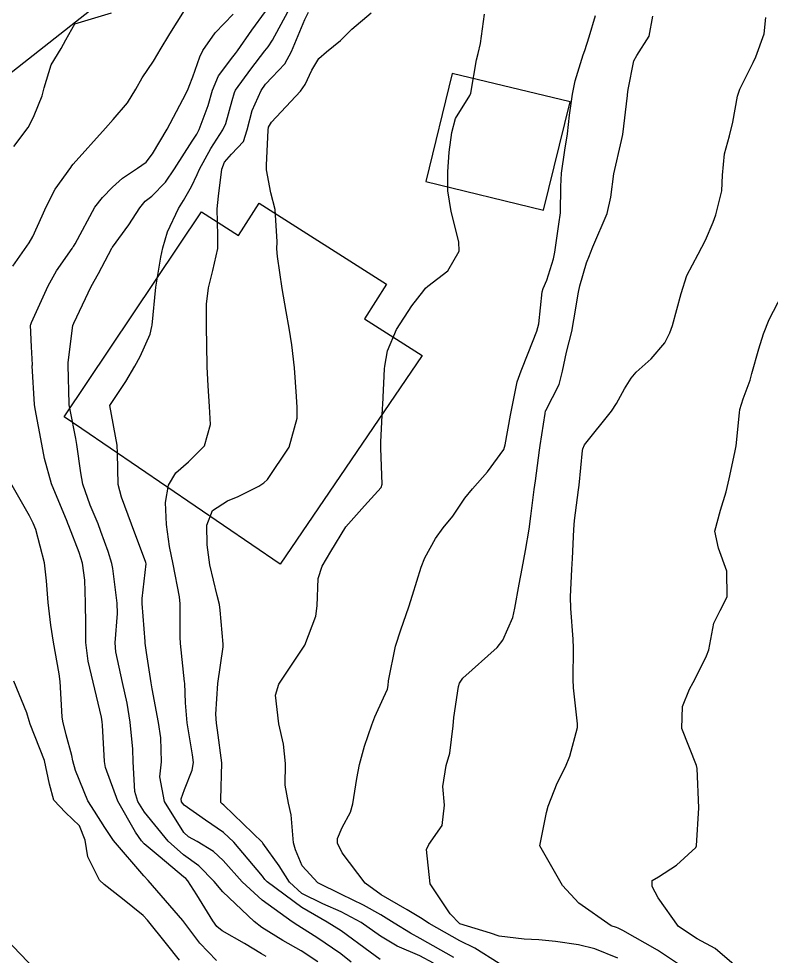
# Model space of a CAD drawing. Header units: metres. Extents: x 298520 to 308411, y 7433745 to 7450750.
# Drawn here: x 302940.34 to 302978.37, y 7440895.93 to 7440943.32 of the extents above; entities that cross this region are included whole.
import ezdxf

# ---------------------------------------------------------------- set-up
doc = ezdxf.new("R2010")
doc.units = ezdxf.units.M
doc.header["$LTSCALE"] = 10
for name, color, linetype in [('Curvas de Nivel 1m', 11, 'Continuous'), ('Curvas de Nivel 5m', 15, 'Continuous'), ('Edificações', 30, 'Continuous'), ('Linha Férrea', 251, 'TRACKS')]:
    doc.layers.add(name, color=color, linetype=linetype)
doc.linetypes.add('TRACKS', pattern='A,0.15,[130,ltypeshp.shx,S=0.25,R=0,X=0,Y=0],0.15', length=0.3)

msp = doc.modelspace()

# ---------------------------------------------------------------- linework, layer by layer
at = {"layer": 'Curvas de Nivel 1m', "flags": 128}
for points, elevation in [([(302940.046, 7440930.821), (302940.746, 7440931.833), (302940.874, 7440932.003), (302941.048, 7440932.316), (302941.518, 7440933.365), (302941.72, 7440933.823), (302942.191, 7440934.704), (302942.967, 7440935.811), (302943.021, 7440935.884), (302943.095, 7440935.974), (302944.721, 7440937.786), (302945.117, 7440938.223), (302945.831, 7440939.068), (302946.267, 7440939.769), (302946.576, 7440940.331), (302947.154, 7440941.173), (302947.37, 7440941.547), (302947.489, 7440941.755), (302947.984, 7440942.561), (302948.713, 7440943.737)], 747), ([(302955.454, 7440895.652), (302954.618, 7440896.199), (302953.682, 7440896.732), (302952.63, 7440897.391), (302952.231, 7440897.694), (302950.655, 7440899.194), (302950.22, 7440899.717), (302949.444, 7440900.501), (302948.676, 7440901.067), (302947.891, 7440901.748), (302946.697, 7440903.214), (302946.366, 7440903.763), (302946.215, 7440904.26), (302946.128, 7440905.766), (302946.1, 7440906.405), (302945.974, 7440907.768), (302945.815, 7440908.721), (302945.59, 7440909.772), (302945.247, 7440911.326), (302945.214, 7440911.776), (302945.327, 7440913.265), (302945.313, 7440913.775), (302945.093, 7440915.534), (302945.051, 7440915.778), (302944.859, 7440916.396), (302944.495, 7440917.411), (302944.35, 7440917.788), (302943.952, 7440918.729), (302943.588, 7440919.8), (302943.475, 7440920.368), (302943.282, 7440921.805), (302943.231, 7440922.111), (302942.94, 7440923.558), (302942.892, 7440923.811), (302942.889, 7440923.865), (302942.846, 7440925.811), (302942.847, 7440925.938), (302942.986, 7440927.158), (302943.08, 7440927.809), (302943.124, 7440927.938), (302944.007, 7440929.795), (302944.366, 7440930.447), (302945.042, 7440931.727), (302945.06, 7440931.762), (302945.073, 7440931.78), (302945.913, 7440932.913), (302946.453, 7440933.766), (302946.736, 7440934.096), (302947.072, 7440934.363), (302947.764, 7440935.068), (302948.219, 7440935.743), (302949.107, 7440937.138), (302949.342, 7440937.496), (302949.463, 7440937.727), (302949.909, 7440938.938), (302950.133, 7440939.72), (302950.429, 7440940.431), (302951.158, 7440941.393), (302951.301, 7440941.569), (302951.403, 7440941.708), (302952.122, 7440942.752), (302952.813, 7440943.694)], 749), ([(302958.614, 7440895.76), (302958.098, 7440896.145), (302956.629, 7440897.224), (302955.922, 7440897.647), (302954.644, 7440898.389), (302952.893, 7440899.687), (302952.784, 7440899.808), (302952.666, 7440899.975), (302951.206, 7440901.705), (302950.688, 7440902.181), (302949.785, 7440902.815), (302948.701, 7440903.571), (302948.572, 7440903.741), (302948.551, 7440903.895), (302948.712, 7440904.355), (302949.114, 7440905.347), (302949.165, 7440905.734), (302949.116, 7440906.114), (302948.85, 7440907.739), (302948.768, 7440908.74), (302948.729, 7440909.741), (302948.724, 7440909.8), (302948.512, 7440911.743), (302948.492, 7440912.058), (302948.5, 7440913.743), (302948.469, 7440914.102), (302948.151, 7440915.747), (302947.964, 7440916.647), (302947.807, 7440917.751), (302947.763, 7440918.878), (302947.914, 7440919.75), (302948.279, 7440920.376), (302948.915, 7440920.933), (302949.735, 7440921.728), (302950.031, 7440922.821), (302949.98, 7440923.72), (302949.915, 7440924.764), (302949.871, 7440925.721), (302949.845, 7440926.86), (302949.836, 7440927.722), (302949.836, 7440928.89), (302949.931, 7440929.721), (302950.155, 7440930.59), (302950.395, 7440931.716), (302950.395, 7440932.371), (302950.364, 7440933.717), (302950.437, 7440934.352), (302950.61, 7440935.715), (302950.744, 7440936.066), (302951.101, 7440936.472), (302951.7, 7440937.111), (302951.892, 7440937.702), (302952.139, 7440938.684), (302952.594, 7440939.695), (302952.809, 7440940.022), (302953.143, 7440940.372), (302953.79, 7440941.044), (302954.129, 7440941.676), (302954.803, 7440943.289), (302954.982, 7440943.663)], 751), ([(302940.086, 7440936.858), (302940.82, 7440937.833), (302940.926, 7440938.02), (302941.119, 7440938.43), (302941.524, 7440939.431), (302941.621, 7440939.825), (302941.983, 7440940.989), (302942.484, 7440941.817), (302942.723, 7440942.259), (302943.176, 7440943.073), (302945.029, 7440943.629)], 746), ([(302952.852, 7440895.923), (302952.617, 7440896.056), (302951.749, 7440896.572), (302950.628, 7440897.212), (302950.359, 7440897.443), (302950.157, 7440897.717), (302949.349, 7440899.033), (302948.894, 7440899.737), (302948.782, 7440899.856), (302948.665, 7440899.953), (302947.489, 7440900.938), (302946.681, 7440901.616), (302946.552, 7440901.761), (302946.241, 7440902.21), (302945.35, 7440903.774), (302944.728, 7440905.471), (302944.677, 7440905.781), (302944.579, 7440907.61), (302944.562, 7440907.783), (302944.516, 7440908.024), (302944.096, 7440909.79), (302943.844, 7440910.845), (302943.728, 7440911.796), (302943.726, 7440912.711), (302943.724, 7440913.796), (302943.688, 7440914.949), (302943.562, 7440915.799), (302943.396, 7440916.34), (302942.872, 7440917.692), (302942.822, 7440917.811), (302942.781, 7440917.904), (302941.999, 7440919.819), (302941.647, 7440921.091), (302941.513, 7440921.824), (302941.165, 7440923.604), (302941.135, 7440923.828), (302941.027, 7440925.774), (302941.029, 7440925.829), (302940.982, 7440926.747), (302940.939, 7440927.831), (302940.948, 7440927.876), (302940.994, 7440927.967), (302941.569, 7440929.263), (302941.821, 7440929.822), (302942.254, 7440930.588), (302943.041, 7440931.715), (302943.081, 7440931.771), (302943.104, 7440931.809), (302943.186, 7440931.95), (302944.195, 7440933.793), (302944.573, 7440934.285), (302945.078, 7440934.816), (302945.593, 7440935.267), (302946.347, 7440935.767), (302946.778, 7440936.081), (302947.1, 7440936.488), (302947.838, 7440937.749), (302948.64, 7440939.249), (302948.879, 7440939.734), (302948.96, 7440939.908), (302949.143, 7440940.386), (302949.493, 7440941.391), (302949.648, 7440941.725), (302950.271, 7440942.62), (302951.181, 7440943.555)], 748), ([(302961.307, 7440895.583), (302960.616, 7440895.948), (302959.464, 7440896.45), (302958.626, 7440896.946), (302957.638, 7440897.63), (302956.641, 7440898.179), (302955.714, 7440898.582), (302954.655, 7440899.111), (302954.03, 7440899.669), (302953.495, 7440900.502), (302952.683, 7440901.656), (302952.653, 7440901.69), (302950.702, 7440903.577), (302950.627, 7440903.636), (302950.558, 7440903.712), (302950.554, 7440903.864), (302950.602, 7440905.712), (302950.387, 7440907.353), (302950.331, 7440907.716), (302950.309, 7440908.167), (302950.41, 7440909.716), (302950.667, 7440911.577), (302950.671, 7440911.712), (302950.526, 7440913.421), (302950.487, 7440913.715), (302950.375, 7440914.172), (302949.999, 7440915.723), (302949.863, 7440916.725), (302949.854, 7440917.725), (302950.141, 7440918.464), (302950.892, 7440918.959), (302951.431, 7440919.168), (302952.482, 7440919.694), (302952.73, 7440919.867), (302952.906, 7440920.039), (302954.013, 7440921.674), (302954.404, 7440923.134), (302954.408, 7440923.668), (302954.385, 7440924.235), (302954.282, 7440925.67), (302954.144, 7440926.832), (302954.005, 7440927.675), (302953.853, 7440928.529), (302953.657, 7440929.68), (302953.417, 7440931.304), (302953.392, 7440931.685), (302953.403, 7440932.041), (302953.294, 7440933.687), (302953.075, 7440934.519), (302952.854, 7440935.692), (302952.863, 7440935.925), (302952.94, 7440937.692), (302952.965, 7440937.841), (302953.117, 7440938.102), (302954.588, 7440939.668), (302954.81, 7440939.993), (302955.149, 7440940.721), (302955.507, 7440941.308), (302955.899, 7440941.653), (302956.594, 7440942.221), (302957.175, 7440942.801), (302958.15, 7440943.625)], 752), ([(302962.327, 7440895.861), (302960.625, 7440896.834), (302960.131, 7440897.1), (302959.314, 7440897.61), (302958.639, 7440898.03), (302957.766, 7440898.509), (302956.654, 7440899.051), (302955.458, 7440899.652), (302954.671, 7440900.502), (302954.321, 7440901.307), (302954.231, 7440901.667), (302954.108, 7440903.08), (302953.975, 7440903.671), (302953.811, 7440904.579), (302953.823, 7440905.674), (302953.727, 7440906.66), (302953.485, 7440907.679), (302953.32, 7440909.136), (302953.478, 7440909.68), (302954.803, 7440911.66), (302955.351, 7440913.121), (302955.424, 7440913.654), (302955.475, 7440915.022), (302955.672, 7440915.652), (302956.109, 7440916.399), (302956.873, 7440917.64), (302957.819, 7440918.695), (302958.655, 7440919.622), (302958.714, 7440919.803), (302958.634, 7440921.623), (302958.636, 7440921.913), (302958.724, 7440923.622), (302958.737, 7440923.831), (302958.829, 7440925.621), (302958.841, 7440925.755), (302958.982, 7440926.531), (302959.436, 7440927.613), (302960.207, 7440928.804), (302960.815, 7440929.593), (302960.904, 7440929.702), (302961.016, 7440929.799), (302962.021, 7440930.587), (302962.592, 7440931.575), (302962.581, 7440932.041), (302962.2, 7440933.579), (302962.034, 7440934.625), (302962.019, 7440935.581), (302962.097, 7440936.586), (302962.224, 7440937.579), (302962.413, 7440938.284), (302963.132, 7440939.448), (302963.184, 7440939.569), (302963.48, 7440941.243), (302963.556, 7440941.564), (302963.68, 7440942.074), (302963.884, 7440943.559)], 753), ([(302964.625, 7440895.562), (302963.396, 7440896.333), (302962.624, 7440896.718), (302961.079, 7440897.586), (302960.637, 7440897.875), (302959.965, 7440898.279), (302958.654, 7440899.033), (302957.843, 7440899.628), (302956.678, 7440901.164), (302956.45, 7440901.642), (302956.443, 7440901.885), (302956.691, 7440902.434), (302957.11, 7440903.224), (302957.231, 7440903.635), (302957.43, 7440904.925), (302957.556, 7440905.632), (302957.822, 7440906.549), (302958.189, 7440907.626), (302958.342, 7440908.041), (302958.773, 7440908.991), (302958.971, 7440909.426), (302959.007, 7440909.617), (302959.025, 7440909.856), (302959.377, 7440911.611), (302959.643, 7440912.44), (302960.047, 7440913.602), (302960.238, 7440914.193), (302960.673, 7440915.593), (302960.858, 7440916.079), (302961.4, 7440917.052), (302961.793, 7440917.581), (302962.273, 7440918.182), (302962.888, 7440919.089), (302963.27, 7440919.564), (302964.038, 7440920.421), (302964.85, 7440921.541), (302964.925, 7440921.779), (302965.195, 7440923.283), (302965.238, 7440923.537), (302965.535, 7440924.963), (302965.727, 7440925.532), (302966.085, 7440926.426), (302966.524, 7440927.525), (302966.621, 7440927.899), (302966.791, 7440929.522), (302966.843, 7440929.694), (302967.022, 7440930.114), (302967.372, 7440931.182), (302967.434, 7440931.516), (302967.634, 7440932.937), (302967.717, 7440933.513), (302967.744, 7440934.852), (302967.763, 7440935.513), (302967.933, 7440936.683), (302968.07, 7440937.51), (302968.181, 7440938.451), (302968.322, 7440939.508), (302968.467, 7440940.183), (302968.872, 7440941.503), (302968.947, 7440941.72), (302969.172, 7440942.417), (302969.483, 7440943.495)], 754), ([(302973.837, 7440895.438), (302972.621, 7440896.239), (302970.868, 7440897.23), (302970.632, 7440897.35), (302970.542, 7440897.382), (302970.283, 7440897.475), (302968.65, 7440898.622), (302967.819, 7440899.508), (302966.683, 7440901.52), (302967.015, 7440903.201), (302967.104, 7440903.516), (302967.55, 7440904.683), (302967.964, 7440905.508), (302968.194, 7440906.05), (302968.577, 7440907.502), (302968.583, 7440907.674), (302968.378, 7440909.504), (302968.359, 7440909.924), (302968.38, 7440911.504), (302968.359, 7440911.953), (302968.233, 7440913.506), (302968.229, 7440914.109), (302968.298, 7440915.506), (302968.328, 7440916.036), (302968.385, 7440917.505), (302968.424, 7440917.958), (302968.63, 7440919.503), (302968.658, 7440919.741), (302968.834, 7440921.501), (302968.849, 7440921.575), (302968.926, 7440921.778), (302970.29, 7440923.48), (302970.544, 7440923.881), (302970.96, 7440924.618), (302971.284, 7440925.151), (302971.539, 7440925.464), (302972.305, 7440926.132), (302972.988, 7440926.935), (302973.236, 7440927.446), (302973.371, 7440927.818), (302973.81, 7440929.438), (302974.11, 7440930.35), (302974.669, 7440931.426), (302975.05, 7440932.13), (302975.432, 7440933.043), (302975.563, 7440933.415), (302975.864, 7440934.63), (302975.898, 7440935.412), (302976.015, 7440936.5), (302976.265, 7440937.408), (302976.425, 7440938.102), (302976.663, 7440939.405), (302976.781, 7440939.761), (302977.149, 7440940.505), (302977.449, 7440941.106), (302977.594, 7440941.396), (302978.011, 7440942.556), (302978.101, 7440943.391)], 756), ([(302976.613, 7440895.4), (302975.529, 7440896.324), (302974.627, 7440896.813), (302973.678, 7440897.44), (302972.654, 7440898.878), (302972.356, 7440899.453), (302972.353, 7440899.766), (302972.668, 7440899.945), (302973.573, 7440900.542), (302974.555, 7440901.431), (302974.596, 7440901.518), (302974.703, 7440903.43), (302974.625, 7440905.431), (302974.589, 7440905.577), (302973.853, 7440907.439), (302973.89, 7440908.559), (302974.241, 7440909.428), (302974.426, 7440909.777), (302974.789, 7440910.498), (302975.103, 7440911.112), (302975.211, 7440911.416), (302975.468, 7440912.762), (302975.78, 7440913.41), (302976.134, 7440914.107), (302976.117, 7440915.407), (302975.708, 7440916.569), (302975.526, 7440917.413), (302975.811, 7440918.484), (302976.092, 7440919.408), (302976.245, 7440920.064), (302976.531, 7440921.404), (302976.591, 7440921.739), (302976.765, 7440923.402), (302976.784, 7440923.563), (302976.954, 7440924.109), (302977.303, 7440925.061), (302977.386, 7440925.396), (302977.745, 7440926.633), (302977.979, 7440927.39), (302978.265, 7440928.123), (302978.92, 7440929.381)], 757), ([(302950.328, 7440895.714), (302949.494, 7440896.599), (302948.633, 7440897.74), (302946.88, 7440899.758), (302946.665, 7440899.998), (302945.125, 7440901.776), (302944.689, 7440902.437), (302944.175, 7440903.265), (302943.834, 7440903.793), (302943.212, 7440905.316), (302943.081, 7440905.805), (302943.018, 7440906.088), (302942.746, 7440907.13), (302942.574, 7440907.812), (302942.539, 7440908.029), (302942.435, 7440909.813), (302942.389, 7440910.212), (302942.102, 7440911.817), (302941.968, 7440912.662), (302941.825, 7440913.82), (302941.743, 7440914.918), (302941.645, 7440915.822), (302941.198, 7440917.499), (302941.073, 7440917.828), (302940.878, 7440918.201), (302939.938, 7440919.84)], 747), ([(302948.46, 7440895.742), (302947.801, 7440896.568), (302946.855, 7440897.758), (302946.636, 7440897.984), (302945.577, 7440898.843), (302944.66, 7440899.557), (302944.426, 7440899.784), (302943.835, 7440900.953), (302943.705, 7440901.795), (302943.408, 7440902.517), (302942.697, 7440903.205), (302942.122, 7440903.816), (302941.902, 7440904.632), (302941.639, 7440905.821), (302940.912, 7440907.667), (302940.862, 7440907.829), (302940.759, 7440908.23), (302940.1, 7440909.837)], 746)]:
    msp.add_lwpolyline(points, dxfattribs=dict(at, elevation=elevation))
at = {"layer": 'Curvas de Nivel 5m', "flags": 128}
for points, elevation in [([(302957.137, 7440895.635), (302956.617, 7440896.054), (302955.404, 7440896.873), (302954.63, 7440897.371), (302954.451, 7440897.482), (302954.157, 7440897.667), (302952.649, 7440898.763), (302951.632, 7440899.7), (302950.674, 7440900.78), (302950.188, 7440901.227), (302949.351, 7440901.73), (302948.924, 7440901.975), (302948.687, 7440902.19), (302947.703, 7440903.75), (302947.476, 7440904.998), (302947.552, 7440905.752), (302947.52, 7440906.977), (302947.401, 7440907.754), (302947.087, 7440909.448), (302947.037, 7440909.757), (302946.798, 7440911.293), (302946.733, 7440911.761), (302946.726, 7440911.839), (302946.576, 7440913.762), (302946.574, 7440914.015), (302946.777, 7440915.761), (302946.77, 7440915.845), (302946.033, 7440917.768), (302945.53, 7440919.137), (302945.374, 7440919.775), (302945.328, 7440921.367), (302945.323, 7440921.776), (302944.943, 7440923.78), (302945.75, 7440924.983), (302946.217, 7440925.768), (302946.485, 7440926.257), (302946.989, 7440927.38), (302947.065, 7440927.759), (302947.077, 7440927.842), (302947.271, 7440929.756), (302947.52, 7440931.268), (302947.625, 7440931.751), (302947.855, 7440932.552), (302948.416, 7440933.74), (302948.664, 7440934.141), (302949.08, 7440934.84), (302949.363, 7440935.453), (302949.482, 7440935.726), (302950.055, 7440936.769), (302950.661, 7440937.715), (302950.803, 7440938.026), (302951.128, 7440939.197), (302951.242, 7440939.599), (302951.297, 7440939.708), (302952.07, 7440940.78), (302952.786, 7440941.694), (302952.95, 7440941.907), (302953.168, 7440942.244), (302953.938, 7440943.679)], 750), ([(302970.617, 7440895.829), (302969.446, 7440896.312), (302968.623, 7440896.511), (302967.465, 7440896.672), (302966.625, 7440896.762), (302965.885, 7440896.79), (302964.627, 7440896.955), (302964.177, 7440897.096), (302962.633, 7440897.563), (302962.14, 7440898.075), (302961.131, 7440899.585), (302960.945, 7440901.323), (302961.07, 7440901.586), (302961.734, 7440902.538), (302961.855, 7440903.578), (302961.779, 7440904.517), (302961.938, 7440905.578), (302962.125, 7440906.19), (302962.295, 7440907.575), (302962.337, 7440907.997), (302962.572, 7440909.572), (302962.615, 7440909.741), (302962.787, 7440909.996), (302964.513, 7440911.544), (302964.807, 7440911.916), (302965.305, 7440913.049), (302965.416, 7440913.534), (302965.636, 7440914.737), (302965.78, 7440915.531), (302965.954, 7440916.437), (302966.14, 7440917.527), (302966.225, 7440918.181), (302966.395, 7440919.525), (302966.452, 7440919.972), (302966.666, 7440921.523), (302966.698, 7440921.75), (302966.941, 7440923.375), (302966.961, 7440923.502), (302966.971, 7440923.52), (302967.647, 7440924.829), (302967.812, 7440925.512), (302968.016, 7440926.477), (302968.285, 7440927.507), (302968.399, 7440928.106), (302968.63, 7440929.504), (302968.701, 7440929.819), (302969.035, 7440930.981), (302969.179, 7440931.359), (302969.233, 7440931.497), (302969.351, 7440931.801), (302970.078, 7440933.485), (302970.257, 7440934.301), (302970.416, 7440935.48), (302970.81, 7440937.175), (302970.869, 7440937.474), (302971.1, 7440939.438), (302971.108, 7440939.47), (302971.109, 7440939.495), (302971.137, 7440939.744), (302971.425, 7440941.201), (302971.582, 7440941.466), (302972.192, 7440942.44), (302972.391, 7440943.458)], 755)]:
    msp.add_lwpolyline(points, dxfattribs=dict(at, elevation=elevation))
at = {"layer": 'Edificações'}
for points in [[(302920.425, 7440942.425), (302940.071, 7440957.897), (302948.433, 7440947.28), (302928.787, 7440931.807)], [(302962.244, 7440940.55), (302960.911, 7440935.095), (302966.863, 7440933.64), (302968.204, 7440939.128)], [(302949.576, 7440933.564), (302951.453, 7440932.367), (302952.499, 7440934.006), (302958.929, 7440929.904), (302957.814, 7440928.157), (302960.736, 7440926.293), (302953.554, 7440915.758), (302943.537, 7440922.587), (302942.63, 7440923.205)]]:
    msp.add_lwpolyline(points, close=True, dxfattribs=at)
at = {"layer": 'Linha Férrea', "flags": 128}
msp.add_lwpolyline([(300390.138, 7445663.286), (300388.273, 7445642.587), (300386.702, 7445627.36), (300384.024, 7445601.103), (300380.705, 7445566.184), (300378.297, 7445539.758), (300376.765, 7445527.063), (300375.637, 7445515.991), (300374.016, 7445498.124), (300371.921, 7445476.07), (300370.867, 7445464.717), (300367.05, 7445423.378), (300366.151, 7445410.092), (300364.456, 7445389.564), (300363.356, 7445368.873), (300361.411, 7445330.058), (300361.37, 7445309.909), (300361.956, 7445290.446), (300362.489, 7445283.285), (300363.196, 7445273.278), (300363.774, 7445267.175), (300364.541, 7445259.854), (300365.757, 7445249.669), (300366.863, 7445242.832), (300368.084, 7445236.051, 0.005149), (300369.852, 7445226.786, 0.005718), (300370.927, 7445221.752), (300372.786, 7445212.976), (300373.781, 7445208.605), (300378.071, 7445189.255), (300381.54, 7445175.422), (300383.821, 7445166.983), (300388.177, 7445152.269), (300392.62, 7445138.515), (300395.697, 7445129.291), (300398.949, 7445120.737), (300403.321, 7445109.86), (300408.622, 7445096.955), (300412.967, 7445087.049), (300416.9, 7445078.65), (300424.261, 7445063.163), (300426.442, 7445058.74), (300429.811, 7445052.008), (300433.474, 7445045.054), (300438.025, 7445036.97), (300443.964, 7445026.337), (300451.877, 7445013.502), (300463.377, 7444995.42), (300483.49, 7444965.252), (300499.728, 7444939.408), (300503.345, 7444933.672), (300509.142, 7444924.38), (300512.961, 7444918.022), (300518.286, 7444908.982), (300528.299, 7444889.97, -0.023407), (300540.427, 7444864.067), (300550.262, 7444840.33, -0.039243), (300570.773, 7444777.241), (300572.358, 7444771.008), (300576.221, 7444755.17), (300577.488, 7444749.736), (300583.766, 7444715.108), (300585.896, 7444701.144), (300587.83, 7444686.233), (300589.161, 7444673.008), (300590.54, 7444657.746), (300591.521, 7444638.25), (300592.353, 7444601.187), (300592.689, 7444589.316), (300592.956, 7444577.901), (300593.794, 7444557.292), (300596.531, 7444523.517), (300597.22, 7444513.713), (300599.692, 7444494.294), (300601.087, 7444483.901), (300603.953, 7444468.335), (300608.16, 7444446.981), (300614.274, 7444421.256), (300619.101, 7444406.308), (300628.307, 7444379.621), (300640.644, 7444346.078), (300647.105, 7444331.542), (300659.993, 7444305.217), (300680.042, 7444268.657), (300686, 7444259.946), (300693.153, 7444249.428), (300698.099, 7444242.353), (300702.714, 7444236.129), (300710.474, 7444225.638), (300720.904, 7444212.821), (300726.111, 7444206.417), (300736.271, 7444194.678), (300741.644, 7444188.725), (300747.554, 7444182.182), (300756.16, 7444173.468), (300765.566, 7444164.257), (300789.533, 7444142.248), (300797.636, 7444135.349), (300814.361, 7444121.448), (300829.569, 7444109.496), (300847.172, 7444095.642), (300860.237, 7444085.502), (300875.814, 7444073.454), (300887.627, 7444063.926), (300902.177, 7444052.118), (300910.849, 7444045.268), (300919.246, 7444038.444), (300930.491, 7444029.453), (300940.519, 7444021.366), (300959.031, 7444006.524), (300967.117, 7444000.123), (300992.604, 7443980.766), (301008.105, 7443968.778), (301017.689, 7443961.414), (301027.955, 7443953.3), (301035.346, 7443946.69), (301044.565, 7443938.305), (301049.995, 7443933.256), (301056.168, 7443926.919), (301062.82, 7443920.1), (301069.616, 7443912.788), (301072.591, 7443909.571), (301078.11, 7443903.232), (301085.691, 7443893.884), (301092.219, 7443885.856), (301102.629, 7443872.213), (301109.299, 7443863.194), (301115.618, 7443854.24), (301119.663, 7443848.425), (301126.174, 7443838.618), (301134.279, 7443825.946), (301139.06, 7443817.901), (301147.655, 7443803.047), (301153.774, 7443791.347), (301163.721, 7443770.989), (301172.319, 7443750.713), (301173.014, 7443749.072), (301175.193, 7443743.051), (301178.06, 7443735.227, -0.013113), (301181.782, 7443724.182, 0.006961), (301185.055, 7443714.061, -0.02185), (301187.463, 7443705.778, 0.009367), (301189.429, 7443698.327, -0.011026), (301192.107, 7443688.042, -0.010749), (301193.431, 7443681.862), (301195.242, 7443673.124), (301196.848, 7443665.341, -0.017341), (301198.502, 7443655.633, -0.002404), (301198.816, 7443653.214), (301199.742, 7443646.873), (301200.49, 7443641.984), (301201.379, 7443633.382), (301202.4, 7443624.157), (301203.573, 7443607.689), (301204.134, 7443595.881), (301204.412, 7443584.69), (301204.419, 7443571.805), (301203.755, 7443555.788), (301203.295, 7443544.851), (301202.72, 7443536.545), (301201.957, 7443528.009), (301200.8, 7443517.51), (301199.306, 7443507.417, -0.002796), (301197.294, 7443494.324, -0.002765), (301195.784, 7443485.174), (301193.354, 7443471.997), (301189.033, 7443446.948), (301185.026, 7443429.323), (301183.448, 7443420.43), (301179.58, 7443403.262), (301176.302, 7443387.183), (301174.512, 7443379.085), (301172.721, 7443370.927), (301171.22, 7443363.766), (301169.45, 7443355.32), (301167.054, 7443343.894), (301165.057, 7443333.497), (301163.797, 7443327.469), (301162.097, 7443317.394), (301160.999, 7443311.102), (301160.544, 7443307.938, 0.00872), (301159.071, 7443298.714, 0.011025), (301157.814, 7443288.178, 0.003327), (301156.489, 7443273.516, 0.014016), (301155.891, 7443262.727), (301155.69, 7443255.375), (301155.735, 7443249.619), (301155.689, 7443248.229), (301155.565, 7443237.914), (301156.067, 7443225.129), (301156.814, 7443212.975), (301157.727, 7443203.385), (301159.013, 7443193.365), (301160.984, 7443179.581), (301165.411, 7443158.878, 0.021046), (301168.604, 7443146.517, -0.008153), (301171.029, 7443138.04, 0.024783), (301177.229, 7443118.803), (301181.778, 7443106.699), (301187.296, 7443093.239), (301191.924, 7443083.104), (301195.719, 7443075.36), (301200.618, 7443065.468), (301205.079, 7443056.938), (301209.98, 7443047.995), (301214.776, 7443040.202), (301218.392, 7443034.667, -0.013428), (301222.602, 7443027.828, 0.044384), (301225.541, 7443023.655), (301235.036, 7443010.4), (301244.914, 7442997.799), (301254.24, 7442986.576), (301264.539, 7442975.476), (301270.858, 7442968.771), (301281.102, 7442958.334), (301293.801, 7442946.487), (301301.054, 7442939.926), (301310.555, 7442931.611), (301316.915, 7442925.85), (301331.976, 7442913.196), (301344.028, 7442903.03), (301355.945, 7442893.119), (301370.444, 7442881.2), (301382.876, 7442870.936), (301394.482, 7442860.952), (301410.14, 7442848.053), (301424.737, 7442835.715), (301434.187, 7442827.875), (301451.03, 7442813.917), (301472.216, 7442796.411), (301493.728, 7442778.119), (301508.638, 7442766.497), (301530.095, 7442748.912), (301545.197, 7442736.132), (301557.154, 7442726.112), (301573.074, 7442712.546), (301600.32, 7442690.328), (301616.06, 7442676.856), (301626.898, 7442667.653), (301635.865, 7442659.561), (301644.72, 7442651.625), (301650.672, 7442645.857), (301658.362, 7442638.39), (301667.416, 7442629.171), (301677.318, 7442618.212), (301684.208, 7442610.331), (301685.559, 7442608.461), (301692.227, 7442599.947), (301697.482, 7442593.686), (301703.245, 7442585.579), (301711.963, 7442572.995), (301716.867, 7442565.205), (301722.791, 7442554.651), (301727.971, 7442544.999), (301731.882, 7442537.582), (301735.879, 7442529.499, -0.007359), (301738.319, 7442524.378, -0.01023), (301742.497, 7442514.75), (301747.097, 7442503.504), (301750.663, 7442493.898), (301756.217, 7442477.378), (301760.577, 7442462.537, -0.018582), (301762.374, 7442455.456, 0.018559), (301763.713, 7442450.179, -0.032128), (301766.18, 7442439.218, 0.00807), (301768.86, 7442423.908, -0.026744), (301771.378, 7442405.502), (301772.288, 7442397.725), (301772.796, 7442394.337), (301773.443, 7442387.076), (301774.375, 7442375.736), (301775.395, 7442362.312), (301776.313, 7442348.412), (301778.671, 7442310.701), (301780.03, 7442290.943), (301780.836, 7442277.925), (301783.337, 7442249.214), (301783.72, 7442245.35), (301784.542, 7442239.459), (301785.643, 7442232.157, 0.002711), (301787.276, 7442221.703, 0.007075), (301789.189, 7442210.856, 0.007646), (301791.464, 7442199.861), (301793.373, 7442191.92), (301797.12, 7442178.155), (301800.102, 7442169.407, 0.009953), (301804.065, 7442158.499, -0.007621), (301807.359, 7442149.561, 0.022254), (301808.555, 7442146.587, -0.012351), (301809.491, 7442144.386, 0.032852), (301812.16, 7442138.762, -0.032294), (301813.045, 7442136.904), (301815.308, 7442131.84), (301815.993, 7442130.266), (301816.396, 7442129.196), (301819.556, 7442122.197), (301823.001, 7442115.494), (301830.584, 7442101.084), (301839.152, 7442085.664), (301843.496, 7442078.542), (301850.196, 7442067.554), (301858.693, 7442054.045), (301863.245, 7442047.588), (301867.173, 7442041.032), (301873.978, 7442030.324), (301883.717, 7442015.655), (301887.904, 7442008.992), (301891.38, 7442002.823), (301900.356, 7441988.728), (301907.318, 7441977.485), (301910.059, 7441973.421), (301914.277, 7441965.724), (301921.034, 7441954.575), (301924.537, 7441948.214), (301930.657, 7441937.174), (301934.957, 7441928.167), (301937.994, 7441921.882), (301947.13, 7441903.133), (301952.174, 7441892.061, -0.023638), (301956.957, 7441880.092, 0.025224), (301957.871, 7441877.825), (301959.8, 7441872.55, 0.006059), (301962.172, 7441866.298, -0.017887), (301964.384, 7441860.024), (301966.57, 7441854.123), (301970.479, 7441842.459), (301974.027, 7441831.897), (301975.747, 7441826.72), (301981.13, 7441810.704), (301983.836, 7441803.064), (301987.767, 7441790.303), (301994.569, 7441769.887), (301997.64, 7441761.364), (302001.324, 7441749.6), (302003.54, 7441742.399), (302008.624, 7441727.325), (302013.405, 7441713.393), (302021.033, 7441691.69), (302025.675, 7441680.444, 0.004558), (302036.175, 7441655.645, 0.015031), (302044.196, 7441638.594, -0.016219), (302046.093, 7441634.537), (302051.241, 7441624.381), (302058.506, 7441610.843), (302068.014, 7441594.737), (302072.244, 7441588.119, 0.003902), (302076.369, 7441581.772, 0.015009), (302081.064, 7441575.115, 0.005181), (302084.767, 7441570.291, -0.019038), (302087.165, 7441566.98, 0.020513), (302092.349, 7441559.869, 0.013181), (302101.292, 7441549.191, 0.015621), (302106.076, 7441544.106, -0.021065), (302109.748, 7441540.116), (302119.18, 7441530.403), (302127.461, 7441522.282, 0.027914), (302140.203, 7441511.111, 0.003217), (302152.97, 7441501.252, 0.010084), (302159.81, 7441496.255, 0.016172), (302187.278, 7441478.319, 0.012828), (302197.932, 7441472.213, 0.001147), (302209.593, 7441465.955, 0.024075), (302225.338, 7441458.502, 0.000758), (302237.209, 7441453.589, 0.02258), (302249.888, 7441449.022, -0.007144), (302260.202, 7441445.662, 0.026273), (302271.365, 7441442.493, -0.017883), (302275.798, 7441441.314, 0.024864), (302289.194, 7441437.952, 0.00374), (302314.611, 7441433.097), (302324.52, 7441431.585), (302350.97, 7441427.35), (302403.932, 7441419.889), (302450.892, 7441412.882), (302483.661, 7441407.686, -0.004506), (302494.443, 7441405.877, -0.012154), (302520.857, 7441400.534, -0.003738), (302540.978, 7441395.794, -0.038997), (302569.59, 7441386.414, -0.006183), (302604.635, 7441371.302, -0.023344), (302613.012, 7441367.087, 0.031556), (302616.049, 7441365.621), (302623.497, 7441361.581, 0.007396), (302626.721, 7441359.892, -0.011149), (302636.553, 7441354.651, -0.027477), (302643.547, 7441350.197, 0.020494), (302648.952, 7441346.647, -0.020985), (302658.468, 7441340.386, 0.001079), (302670.254, 7441331.94, -0.02025), (302681.249, 7441323.405, 0.015093), (302684.623, 7441320.728, -0.031227), (302694.524, 7441312.343, 0.007381), (302708.64, 7441299.183, -0.023713), (302718.351, 7441289.518, -0.006315), (302726.135, 7441280.78, 0.002995), (302732.608, 7441273.417, -0.009623), (302740.225, 7441264.516, -0.003497), (302746.152, 7441257.21, -0.02588), (302748.848, 7441253.456, 0.023508), (302751.725, 7441249.411), (302757.745, 7441240.911), (302763.999, 7441231.604), (302768.759, 7441224.332), (302776.387, 7441211.102), (302789.215, 7441186.977), (302789.398, 7441186.413), (302792.141, 7441180.315), (302793.519, 7441176.943), (302796.813, 7441169.678), (302798.73, 7441165.162), (302804.376, 7441151.724), (302810.073, 7441137.488), (302815.561, 7441123.937), (302819.287, 7441114.571), (302826.033, 7441097.709), (302835.334, 7441074.478), (302843.374, 7441054.189), (302850.455, 7441037.129), (302855.088, 7441026.21), (302862.479, 7441010.365), (302866.737, 7441001.347), (302873.579, 7440988.496), (302880.607, 7440975.393), (302888.417, 7440963.717), (302929.35, 7440908.296), (302936.421, 7440900.148), (302946.186, 7440890.114), (302958.976, 7440877.956), (302968.822, 7440869.595), (302974.145, 7440865.094), (302983.013, 7440858.609), (302986.532, 7440855.585), (302993.7, 7440850.586), (303005.311, 7440842.499), (303015.548, 7440836.106), (303042.516, 7440821.164), (303065.465, 7440810.025), (303077.903, 7440803.843), (303083.771, 7440800.936), (303100.45, 7440793.633), (303125.453, 7440782.944), (303190.996, 7440755.217), (303204.437, 7440749.568), (303224.036, 7440741.254), (303234.524, 7440736.691), (303246.956, 7440731.098), (303260.782, 7440724.189), (303270.203, 7440719.421), (303279.499, 7440714.371), (303293.739, 7440706.031, -0.021016), (303306.872, 7440697.579, 0.020679), (303309.837, 7440695.668, -0.035501), (303319.385, 7440689.106, 0.005105), (303327.313, 7440682.916, -0.008707), (303335.824, 7440676.172), (303350.291, 7440663.761), (303360.373, 7440654.438), (303368.259, 7440646.439), (303380.735, 7440632.925, -0.033063), (303399.658, 7440609.494, -0.002416), (303409.659, 7440595.137), (303430.522, 7440563.676), (303455.833, 7440523.89), (303473.505, 7440496.315, 0.019531), (303482.755, 7440483.053, -0.008367), (303490.714, 7440472.167, 0.008632), (303498.464, 7440461.579), (303504.46, 7440453.69), (303511.436, 7440445.064), (303516.734, 7440438.601), (303522.889, 7440431.556), (303533.869, 7440419.12), (303543.437, 7440409.135), (303554.993, 7440397.935), (303563.098, 7440390.603), (303569.28, 7440385.246), (303579.415, 7440377.018), (303587.726, 7440370.668), (303596.89, 7440363.935, 0.026852), (303606.773, 7440357.46, -0.020172), (303615.086, 7440352.172), (303624.896, 7440346.091), (303631.109, 7440342.401), (303640.301, 7440337.173), (303655.546, 7440328.908), (303669.757, 7440321.51), (303684.283, 7440313.905), (303697.365, 7440307.198), (303710.432, 7440300.686), (303726.149, 7440292.555), (303738.792, 7440285.632), (303753.96, 7440277.14), (303766.631, 7440269.592, -0.013582), (303778.228, 7440262.249, -0.001169), (303786.751, 7440256.494, 0.001876), (303796.931, 7440249.64), (303809.979, 7440240.216), (303831.512, 7440223.657), (303855.499, 7440203.134), (303884.46, 7440175.626), (303906.937, 7440152.642), (303924.059, 7440134.638), (303945.342, 7440112.856), (303963.845, 7440093.338), (303983.237, 7440073.189), (304003.821, 7440052.923), (304023.721, 7440035.3), (304046.577, 7440017.093), (304064.381, 7440004.904), (304083.581, 7439992.882), (304105.865, 7439980.727), (304124.384, 7439972.077), (304146.087, 7439962.652), (304179.407, 7439950.109), (304212.715, 7439938.65), (304240.716, 7439928.713), (304271.441, 7439918.26), (304292.98, 7439910.389), (304318.983, 7439899.435), (304341.084, 7439888.545), (304358.523, 7439878.475), (304379.111, 7439864.562), (304395.358, 7439852.093), (304410.846, 7439839.12), (304429.354, 7439821.374), (304445.345, 7439804.309), (304458.188, 7439788.955), (304470.844, 7439772.137), (304484.958, 7439751.718), (304491.87, 7439740.994), (304507.245, 7439716.378), (304528.665, 7439682.526), (304547.921, 7439651.44), (304562.775, 7439628.036), (304576.332, 7439606.449), (304595.509, 7439575.863), (304614.25, 7439546.414), (304635.238, 7439513.083), (304651.906, 7439486.654), (304667.711, 7439462.3), (304688.433, 7439429.68), (304704.679, 7439403.782), (304723.401, 7439375.012), (304744.275, 7439342.026), (304763.254, 7439312.222), (304782.333, 7439281.376), (304793.667, 7439262.406), (304802.258, 7439248.498), (304811.361, 7439232.941), (304824.241, 7439208.492), (304835.668, 7439183.57), (304845.632, 7439159.697), (304853.274, 7439138.143), (304857.912, 7439122.419), (304865.295, 7439098.454), (304870.192, 7439076.122), (304873.115, 7439060.988), (304877.751, 7439035.31), (304879.212, 7439022.418), (304880.932, 7439006.51), (304881.79, 7438985.928), (304882.479, 7438962.553), (304882.652, 7438939.075), (304882.566, 7438907.475), (304882.052, 7438878.369), (304881.793, 7438852.669), (304881.45, 7438817.581), (304881.277, 7438806.994), (304881.298, 7438781.452), (304882.263, 7438758.259), (304883.481, 7438741.466), (304886.389, 7438721.187), (304889.538, 7438701.68), (304892.779, 7438687.682), (304899.676, 7438661.767), (304905.55, 7438644.847), (304911.097, 7438630.759), (304918.162, 7438613.839), (304924.983, 7438599.932), (304935.976, 7438575.737), (304952.415, 7438541.329), (304964.003, 7438518.492), (304976.268, 7438494.056), (304984.107, 7438479.723), (304990.577, 7438468.669), (305001.66, 7438452.622), (305018.782, 7438425.459), (305033.689, 7438404.499), (305047.065, 7438386.512), (305064.273, 7438364.872), (305081.397, 7438342.132), (305081.705, 7438341.713), (305086.806, 7438335.639), (305097.004, 7438322.14), (305103.523, 7438312.971), (305109.34, 7438304.48), (305112.242, 7438299.881), (305119.736, 7438287.795), (305126.722, 7438274.587), (305136.609, 7438255.144), (305146.577, 7438231.464), (305156.539, 7438202.161), (305163.61, 7438174.992)], format="xyb", dxfattribs=at)

doc.saveas('drawing.dxf')
